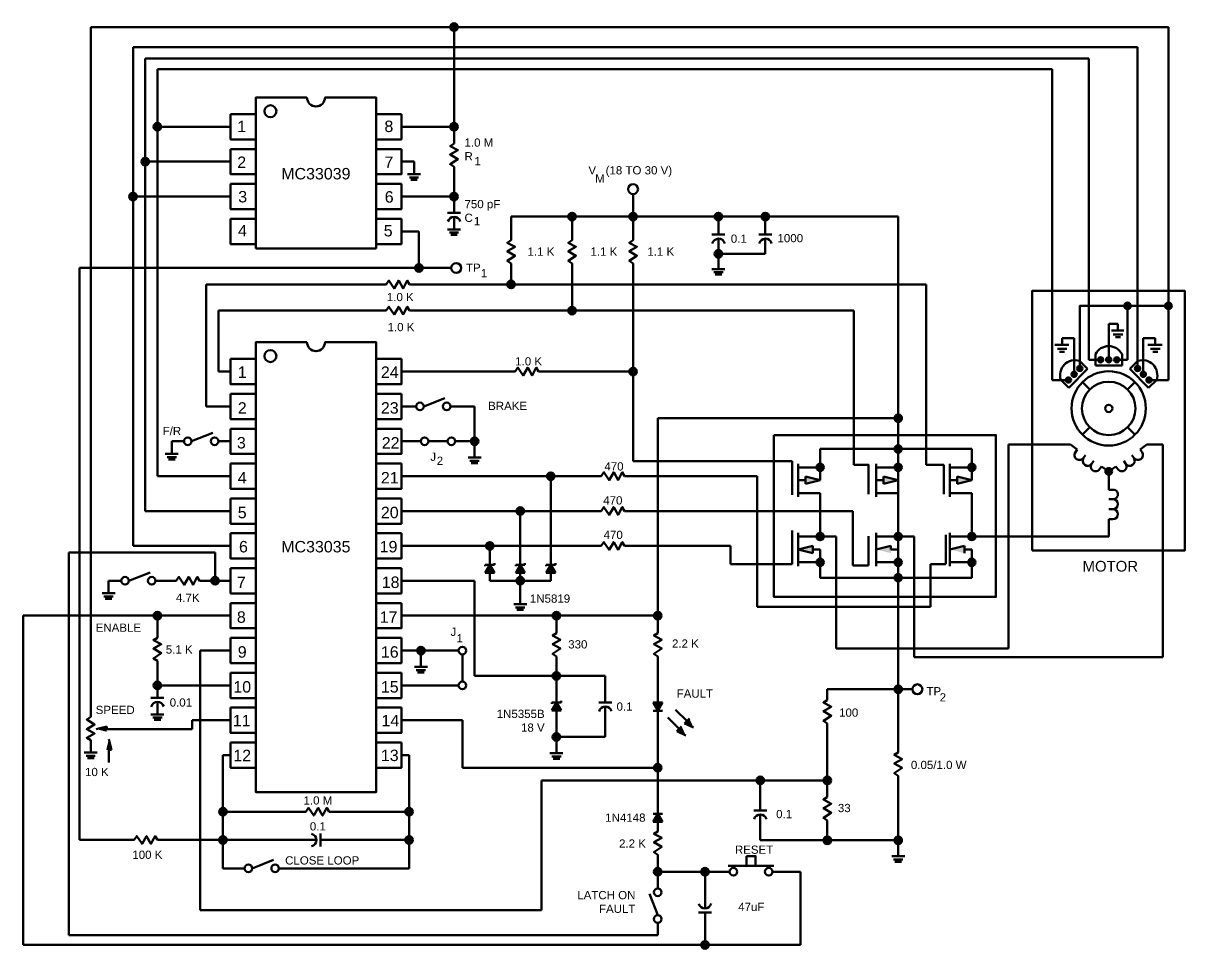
# Model space of a CAD drawing. Header units: inches. Extents: x 194.46 to 203.98, y 75.91 to 83.5.
import ezdxf

# ---------------------------------------------------------------- set-up
doc = ezdxf.new("R2010")
doc.units = ezdxf.units.IN
doc.header["$MEASUREMENT"] = 0
doc.layers.add('Object', color=1, linetype='Continuous', lineweight=60)
doc.layers.add('Text', color=7, linetype='Continuous', lineweight=30)
doc.styles.get("Standard").update_dxf_attribs({"font": 'arial.ttf'})

msp = doc.modelspace()

# ---------------------------------------------------------------- hatches: boundary and pattern name
at = {"layer": 'Object'}
h = msp.add_hatch(color=256, dxfattribs=at)
h.dxf.hatch_style = 1
h.paths.add_polyline_path([(197.9576, 83.4672, 1), (198.0201, 83.4672, 1)])
h = msp.add_hatch(color=256, dxfattribs=at)
h.dxf.hatch_style = 1
h.paths.add_polyline_path([(195.5257, 82.6494, 1), (195.5882, 82.6494, 1)])
h = msp.add_hatch(color=256, dxfattribs=at)
h.dxf.hatch_style = 1
h.paths.add_polyline_path([(197.9576, 82.6494, 1), (198.0201, 82.6494, 1)])
h = msp.add_hatch(color=256, dxfattribs=at)
h.dxf.hatch_style = 1
h.paths.add_polyline_path([(195.4257, 82.3634, 1), (195.4882, 82.3634, 1)])
h = msp.add_hatch(color=256, dxfattribs=at)
h.dxf.hatch_style = 1
h.paths.add_polyline_path([(195.3257, 82.0775, 1), (195.3882, 82.0775, 1)])
h = msp.add_hatch(color=256, dxfattribs=at)
h.dxf.hatch_style = 1
h.paths.add_polyline_path([(197.9576, 82.0775, 1), (198.0201, 82.0775, 1)])
h = msp.add_hatch(color=256, dxfattribs=at)
h.dxf.hatch_style = 1
h.paths.add_polyline_path([(198.9257, 81.9133, 1), (198.9882, 81.9133, 1)])
h = msp.add_hatch(color=256, dxfattribs=at)
h.dxf.hatch_style = 1
h.paths.add_polyline_path([(199.4257, 81.9133, 1), (199.4882, 81.9133, 1)])
h = msp.add_hatch(color=256, dxfattribs=at)
h.dxf.hatch_style = 1
h.paths.add_polyline_path([(200.1257, 81.9133, 1), (200.1882, 81.9133, 1)])
h = msp.add_hatch(color=256, dxfattribs=at)
h.dxf.hatch_style = 1
h.paths.add_polyline_path([(200.5101, 81.9133, 1), (200.5726, 81.9133, 1)])
h = msp.add_hatch(color=256, dxfattribs=at)
h.dxf.hatch_style = 1
h.paths.add_polyline_path([(200.1257, 81.6077, 1), (200.1882, 81.6077, 1)])
h = msp.add_hatch(color=256, dxfattribs=at)
h.dxf.hatch_style = 1
h.paths.add_polyline_path([(197.6698, 81.4917, 1), (197.7323, 81.4917, 1)])
h = msp.add_hatch(color=256, dxfattribs=at)
h.dxf.hatch_style = 1
h.paths.add_polyline_path([(198.4257, 81.3565, 1), (198.4882, 81.3565, 1)])
h = msp.add_hatch(color=256, dxfattribs=at)
h.dxf.hatch_style = 1
h.paths.add_polyline_path([(198.9257, 81.1424, 1), (198.9882, 81.1424, 1)])
h = msp.add_hatch(color=256, dxfattribs=at)
h.dxf.hatch_style = 1
h.paths.add_polyline_path([(203.5379, 81.1806, 1), (203.4832, 81.1806, 1)])
h = msp.add_hatch(color=256, dxfattribs=at)
h.dxf.hatch_style = 1
h.paths.add_polyline_path([(203.8732, 81.1806, 1), (203.8186, 81.1806, 1)])
h = msp.add_hatch(color=256, dxfattribs=at)
h.dxf.hatch_style = 1
h.paths.add_polyline_path([(203.3118, 80.7388, 1), (203.2688, 80.7388, 1)])
h = msp.add_hatch(color=256, dxfattribs=at)
h.dxf.hatch_style = 1
h.paths.add_polyline_path([(203.3781, 80.7388, 1), (203.335, 80.7388, 1)])
h = msp.add_hatch(color=256, dxfattribs=at)
h.dxf.hatch_style = 1
h.paths.add_polyline_path([(203.4443, 80.7388, 1), (203.4013, 80.7388, 1)])
h = msp.add_hatch(color=256, dxfattribs=at)
h.dxf.hatch_style = 1
h.paths.add_polyline_path([(199.4257, 80.6427, 1), (199.4882, 80.6427, 1)])
h = msp.add_hatch(color=256, dxfattribs=at)
h.dxf.hatch_style = 1
h.paths.add_polyline_path([(203.141, 80.6674, 1), (203.098, 80.6674, 1)])
h = msp.add_hatch(color=256, dxfattribs=at)
h.dxf.hatch_style = 1
h.paths.add_polyline_path([(203.6151, 80.6674, 1), (203.5721, 80.6674, 1)])
h = msp.add_hatch(color=256, dxfattribs=at)
h.dxf.hatch_style = 1
h.paths.add_polyline_path([(203.0479, 80.5731, 1), (203.0049, 80.5731, 1)])
h = msp.add_hatch(color=256, dxfattribs=at)
h.dxf.hatch_style = 1
h.paths.add_polyline_path([(203.0945, 80.6202, 1), (203.0514, 80.6202, 1)])
h = msp.add_hatch(color=256, dxfattribs=at)
h.dxf.hatch_style = 1
h.paths.add_polyline_path([(203.6617, 80.6202, 1), (203.6187, 80.6202, 1)])
h = msp.add_hatch(color=256, dxfattribs=at)
h.dxf.hatch_style = 1
h.paths.add_polyline_path([(203.7082, 80.5731, 1), (203.6652, 80.5731, 1)])
h = msp.add_hatch(color=256, dxfattribs=at)
h.dxf.hatch_style = 1
h.paths.add_polyline_path([(201.5993, 80.2602, 1), (201.6618, 80.2602, 1)])
h = msp.add_hatch(color=256, dxfattribs=at)
h.dxf.hatch_style = 1
h.paths.add_polyline_path([(198.1263, 80.0706, 1), (198.1888, 80.0706, 1)])
h = msp.add_hatch(color=256, dxfattribs=at)
h.dxf.hatch_style = 1
h.paths.add_polyline_path([(201.6607, 80.0075, 1), (201.6004, 80.0075, 1)])
h = msp.add_hatch(color=256, dxfattribs=at)
h.dxf.hatch_style = 1
h.paths.add_polyline_path([(198.7511, 79.7846, 1), (198.8136, 79.7846, 1)])
h = msp.add_hatch(color=256, dxfattribs=at)
h.dxf.hatch_style = 1
h.paths.add_polyline_path([(201.0215, 79.8567, 1), (200.9612, 79.8567, 1)])
h = msp.add_hatch(color=256, dxfattribs=at)
h.dxf.hatch_style = 1
h.paths.add_polyline_path([(201.6607, 79.8567, 1), (201.6004, 79.8567, 1)])
h = msp.add_hatch(color=256, dxfattribs=at)
h.dxf.hatch_style = 1
h.paths.add_polyline_path([(202.2637, 79.8567, 1), (202.2034, 79.8567, 1)])
h = msp.add_hatch(color=256, dxfattribs=at)
h.dxf.hatch_style = 1
h.paths.add_polyline_path([(203.3839, 79.8239, 1), (203.3292, 79.8239, 1)])
h = msp.add_hatch(color=256, dxfattribs=at)
h.dxf.hatch_style = 1
h.paths.add_polyline_path([(200.8708, 79.7813), (200.8708, 79.7512), (200.8708, 79.721), (200.9914, 79.7512)])
h = msp.add_hatch(color=256, dxfattribs=at)
h.dxf.hatch_style = 1
h.paths.add_polyline_path([(201.51, 79.7813), (201.51, 79.7512), (201.51, 79.721), (201.6306, 79.7512)])
h = msp.add_hatch(color=256, dxfattribs=at)
h.dxf.hatch_style = 1
h.paths.add_polyline_path([(202.113, 79.7813), (202.113, 79.7512), (202.113, 79.721), (202.2336, 79.7512)])
h = msp.add_hatch(color=256, dxfattribs=at)
h.dxf.hatch_style = 1
h.paths.add_polyline_path([(198.5011, 79.4987, 1), (198.5636, 79.4987, 1)])
h = msp.add_hatch(color=256, dxfattribs=at)
h.dxf.hatch_style = 1
h.paths.add_polyline_path([(198.2511, 79.2128, 1), (198.3136, 79.2128, 1)])
h = msp.add_hatch(color=256, dxfattribs=at)
h.dxf.hatch_style = 1
h.paths.add_polyline_path([(201.0215, 79.2893, 1), (200.9612, 79.2893, 1)])
h = msp.add_hatch(color=256, dxfattribs=at)
h.dxf.hatch_style = 1
h.paths.add_polyline_path([(201.6607, 79.2893, 1), (201.6004, 79.2893, 1)])
h = msp.add_hatch(color=256, dxfattribs=at)
h.dxf.hatch_style = 1
h.paths.add_polyline_path([(202.2637, 79.2893, 1), (202.2034, 79.2893, 1)])
h = msp.add_hatch(color=256, dxfattribs=at)
h.dxf.hatch_style = 1
h.paths.add_polyline_path([(200.9311, 79.1536), (200.9311, 79.1838), (200.9311, 79.2139), (200.8105, 79.1838)])
h = msp.add_hatch(color=256, dxfattribs=at)
h.dxf.hatch_style = 1
h.paths.add_polyline_path([(201.5703, 79.1536), (201.5703, 79.1838), (201.5703, 79.2139), (201.4497, 79.1838)])
h = msp.add_hatch(color=256, dxfattribs=at)
h.dxf.hatch_style = 1
h.paths.add_polyline_path([(202.1733, 79.1536), (202.1733, 79.1838), (202.1733, 79.2139), (202.0527, 79.1838)])
h = msp.add_hatch(color=256, dxfattribs=at)
h.dxf.hatch_style = 1
h.paths.add_polyline_path([(198.245, 78.9923), (198.3197, 78.9923), (198.2824, 79.059)])
h = msp.add_hatch(color=256, dxfattribs=at)
h.dxf.hatch_style = 1
h.paths.add_polyline_path([(198.495, 78.9923), (198.5697, 78.9923), (198.5324, 79.059)])
h = msp.add_hatch(color=256, dxfattribs=at)
h.dxf.hatch_style = 1
h.paths.add_polyline_path([(198.745, 78.9923), (198.8197, 78.9923), (198.7824, 79.059)])
h = msp.add_hatch(color=256, dxfattribs=at)
h.dxf.hatch_style = 1
h.paths.add_polyline_path([(201.0215, 79.0783, 1), (200.9612, 79.0783, 1)])
h = msp.add_hatch(color=256, dxfattribs=at)
h.dxf.hatch_style = 1
h.paths.add_polyline_path([(201.6607, 79.0783, 1), (201.6004, 79.0783, 1)])
h = msp.add_hatch(color=256, dxfattribs=at)
h.dxf.hatch_style = 1
h.paths.add_polyline_path([(202.2637, 79.0783, 1), (202.2034, 79.0783, 1)])
h = msp.add_hatch(color=256, dxfattribs=at)
h.dxf.hatch_style = 1
h.paths.add_polyline_path([(195.9987, 78.9269, 1), (196.0612, 78.9269, 1)])
h = msp.add_hatch(color=256, dxfattribs=at)
h.dxf.hatch_style = 1
h.paths.add_polyline_path([(198.5011, 78.9269, 1), (198.5636, 78.9269, 1)])
h = msp.add_hatch(color=256, dxfattribs=at)
h.dxf.hatch_style = 1
h.paths.add_polyline_path([(201.6607, 78.9522, 1), (201.6004, 78.9522, 1)])
h = msp.add_hatch(color=256, dxfattribs=at)
h.dxf.hatch_style = 1
h.paths.add_polyline_path([(195.5257, 78.641, 1), (195.5882, 78.641, 1)])
h = msp.add_hatch(color=256, dxfattribs=at)
h.dxf.hatch_style = 1
h.paths.add_polyline_path([(198.7975, 78.641, 1), (198.86, 78.641, 1)])
h = msp.add_hatch(color=256, dxfattribs=at)
h.dxf.hatch_style = 1
h.paths.add_polyline_path([(199.6285, 78.641, 1), (199.691, 78.641, 1)])
h = msp.add_hatch(color=256, dxfattribs=at)
h.dxf.hatch_style = 1
h.paths.add_polyline_path([(197.6866, 78.3551, 1), (197.7491, 78.3551, 1)])
h = msp.add_hatch(color=256, dxfattribs=at)
h.dxf.hatch_style = 1
h.paths.add_polyline_path([(195.5257, 78.0692, 1), (195.5882, 78.0692, 1)])
h = msp.add_hatch(color=256, dxfattribs=at)
h.dxf.hatch_style = 1
h.paths.add_polyline_path([(198.7975, 78.1465, 1), (198.86, 78.1465, 1)])
h = msp.add_hatch(color=256, dxfattribs=at)
h.dxf.hatch_style = 1
h.paths.add_polyline_path([(201.5993, 78.0376, 1), (201.6618, 78.0376, 1)])
h = msp.add_hatch(color=256, dxfattribs=at)
h.dxf.hatch_style = 1
h.paths.add_polyline_path([(198.7914, 77.863), (198.8661, 77.863), (198.8287, 77.9298)])
h = msp.add_hatch(color=256, dxfattribs=at)
h.dxf.hatch_style = 1
h.paths.add_polyline_path([(199.6971, 77.9288), (199.6224, 77.9288), (199.6597, 77.862)])
h = msp.add_hatch(color=256, dxfattribs=at)
h.dxf.hatch_style = 1
h.paths.add_polyline_path([(195.1422, 77.689), (195.1422, 77.7108), (195.1422, 77.7325), (195.0552, 77.7108)])
h = msp.add_hatch(color=256, dxfattribs=at)
h.dxf.hatch_style = 1
h.paths.add_polyline_path([(199.8158, 77.6934), (199.8892, 77.6594), (199.8353, 77.713)])
h.paths.add_polyline_path([(199.8353, 77.713), (199.8892, 77.6594), (199.8548, 77.7326)])
h = msp.add_hatch(color=256, dxfattribs=at)
h.dxf.hatch_style = 1
h.paths.add_polyline_path([(199.8797, 77.7576), (199.9531, 77.7237), (199.8992, 77.7772)])
h.paths.add_polyline_path([(199.8992, 77.7772), (199.9531, 77.7237), (199.9187, 77.7969)])
h = msp.add_hatch(color=256, dxfattribs=at)
h.dxf.hatch_style = 1
h.paths.add_polyline_path([(195.1369, 77.5402), (195.1587, 77.5402), (195.1805, 77.5402), (195.1587, 77.6273)])
h = msp.add_hatch(color=256, dxfattribs=at)
h.dxf.hatch_style = 1
h.paths.add_polyline_path([(198.7975, 77.6465, 1), (198.86, 77.6465, 1)])
h = msp.add_hatch(color=256, dxfattribs=at)
h.dxf.hatch_style = 1
h.paths.add_polyline_path([(199.6285, 77.3938, 1), (199.691, 77.3938, 1)])
h = msp.add_hatch(color=256, dxfattribs=at)
h.dxf.hatch_style = 1
h.paths.add_polyline_path([(200.4684, 77.2901, 1), (200.5309, 77.2901, 1)])
h = msp.add_hatch(color=256, dxfattribs=at)
h.dxf.hatch_style = 1
h.paths.add_polyline_path([(201.0182, 77.2901, 1), (201.0807, 77.2901, 1)])
h = msp.add_hatch(color=256, dxfattribs=at)
h.dxf.hatch_style = 1
h.paths.add_polyline_path([(196.0625, 77.0333, 1), (196.125, 77.0333, 1)])
h = msp.add_hatch(color=256, dxfattribs=at)
h.dxf.hatch_style = 1
h.paths.add_polyline_path([(197.5895, 77.0333, 1), (197.652, 77.0333, 1)])
h = msp.add_hatch(color=256, dxfattribs=at)
h.dxf.hatch_style = 1
h.paths.add_polyline_path([(199.6224, 76.9497), (199.6971, 76.9497), (199.6597, 77.0164)])
h = msp.add_hatch(color=256, dxfattribs=at)
h.dxf.hatch_style = 1
h.paths.add_polyline_path([(196.0625, 76.8017, 1), (196.125, 76.8017, 1)])
h = msp.add_hatch(color=256, dxfattribs=at)
h.dxf.hatch_style = 1
h.paths.add_polyline_path([(197.5895, 76.8017, 1), (197.652, 76.8017, 1)])
h = msp.add_hatch(color=256, dxfattribs=at)
h.dxf.hatch_style = 1
h.paths.add_polyline_path([(201.0182, 76.799, 1), (201.0807, 76.799, 1)])
h = msp.add_hatch(color=256, dxfattribs=at)
h.dxf.hatch_style = 1
h.paths.add_polyline_path([(201.5993, 76.799, 1), (201.6618, 76.799, 1)])
h = msp.add_hatch(color=256, dxfattribs=at)
h.dxf.hatch_style = 1
h.paths.add_polyline_path([(199.6285, 76.541, 1), (199.691, 76.541, 1)])
h = msp.add_hatch(color=256, dxfattribs=at)
h.dxf.hatch_style = 1
h.paths.add_polyline_path([(200.0155, 76.541, 1), (200.078, 76.541, 1)])
h = msp.add_hatch(color=256, dxfattribs=at)
h.dxf.hatch_style = 1
h.paths.add_polyline_path([(200.0155, 75.941, 1), (200.078, 75.941, 1)])

# ---------------------------------------------------------------- linework, layer by layer
for p, q in [((195.01, 77.8115), (195.01, 83.4672)), ((195.01, 83.4672), (203.8459, 83.4672)), ((197.9888, 82.511), (197.9888, 83.4672)), ((195.357, 79.2128), (195.357, 83.3013)), ((195.357, 83.3013), (203.5935, 83.3013)), ((203.5935, 83.3013), (203.5935, 80.6459)), ((195.457, 82.4987), (195.457, 83.2099)), ((195.457, 83.2099), (203.1935, 83.2099)), ((203.1935, 83.2099), (203.1935, 80.7388)), ((195.557, 79.7846), (195.557, 83.1218)), ((195.557, 83.1218), (202.8935, 83.1218)), ((202.8935, 83.1218), (202.8935, 80.5731)), ((196.157, 82.6494), (195.557, 82.6494)), ((197.5576, 82.6494), (197.9576, 82.6494)), ((195.457, 79.4987), (195.457, 82.4987)), ((196.157, 82.3634), (195.457, 82.3634)), ((197.5576, 82.3634), (197.661, 82.3634)), ((197.661, 82.2611), (197.661, 82.3634)), ((197.9888, 82.1088), (197.9888, 82.3203)), ((197.7145, 82.2611), (197.6075, 82.2611)), ((197.699, 82.2343), (197.6229, 82.2343)), ((197.6881, 82.2154), (197.6338, 82.2154)), ((199.457, 81.9446), (199.457, 82.0978)), ((196.157, 82.0775), (195.357, 82.0775)), ((197.5576, 82.0775), (197.9576, 82.0775)), ((197.9888, 81.9439), (197.9888, 82.0463)), ((197.9353, 81.9439), (198.0423, 81.9439)), ((197.9888, 81.8085), (197.9888, 81.9109)), ((198.457, 81.7184), (198.457, 81.9133)), ((198.457, 81.9133), (201.6306, 81.9133)), ((198.957, 81.7184), (198.957, 81.9133)), ((199.457, 81.7184), (199.457, 81.9133)), ((200.157, 81.7651), (200.157, 81.9133)), ((200.5413, 81.7651), (200.5413, 81.9133)), ((201.6306, 77.5188), (201.6306, 81.9133)), ((197.9353, 81.8085), (198.0423, 81.8085)), ((197.5576, 81.7916), (197.701, 81.7916)), ((197.701, 81.7916), (197.701, 81.4917)), ((197.9508, 81.7818), (198.0269, 81.7818)), ((197.9617, 81.7629), (198.016, 81.7629)), ((200.1035, 81.7651), (200.2105, 81.7651)), ((200.157, 81.4833), (200.157, 81.7321)), ((200.4878, 81.7651), (200.5949, 81.7651)), ((200.5413, 81.6077), (200.5413, 81.7321)), ((197.3504, 81.6503), (196.3641, 81.6503)), ((198.457, 81.3565), (198.457, 81.5277)), ((198.957, 81.1111), (198.957, 81.5277)), ((199.457, 80.6427), (199.457, 81.5277)), ((200.157, 81.6077), (200.5413, 81.6077)), ((194.9194, 81.4917), (197.6922, 81.4917)), ((194.9194, 81.4917), (194.9194, 76.8017)), ((197.7323, 81.4917), (197.9664, 81.4917)), ((200.1035, 81.4833), (200.2105, 81.4833)), ((200.1189, 81.4565), (200.195, 81.4565)), ((200.1298, 81.4376), (200.1841, 81.4376)), ((195.957, 80.3565), (195.957, 81.3565)), ((195.957, 81.3565), (197.4339, 81.3565)), ((197.6246, 81.3565), (201.8597, 81.3565)), ((201.8597, 81.3565), (201.8597, 79.8776)), ((196.057, 80.6424), (196.057, 81.1424)), ((196.057, 81.1424), (197.4339, 81.1424)), ((197.6246, 81.1424), (201.2658, 81.1424)), ((201.2658, 81.1424), (201.2658, 79.8781)), ((203.5106, 80.7388), (203.5106, 81.1806)), ((203.3566, 80.7603), (203.3566, 81.0334)), ((203.3566, 81.0334), (203.4326, 81.0334)), ((203.4813, 80.9788), (203.3798, 80.9788)), ((203.4326, 81.0334), (203.4326, 80.9788)), ((203.0303, 80.8602), (202.9143, 80.8602)), ((203.0729, 80.9149), (202.9746, 80.9149)), ((202.9746, 80.9149), (202.9746, 80.8602)), ((203.0729, 80.6417), (203.0729, 80.9149)), ((203.4712, 80.9471), (203.394, 80.9471)), ((203.4529, 80.9233), (203.4123, 80.9233)), ((203.6402, 80.6417), (203.6402, 80.9149)), ((203.6402, 80.9149), (203.7385, 80.9149)), ((203.7942, 80.8602), (203.6782, 80.8602)), ((203.7385, 80.9149), (203.7385, 80.8602)), ((203.0132, 80.8285), (202.936, 80.8285)), ((202.9949, 80.8048), (202.9543, 80.8048)), ((203.2473, 80.6925), (203.2473, 80.7854)), ((203.4658, 80.6925), (203.4658, 80.7854)), ((203.7771, 80.8285), (203.6999, 80.8285)), ((203.7588, 80.8048), (203.7182, 80.8048)), ((203.0291, 80.5099), (203.1826, 80.6655)), ((203.1826, 80.6655), (203.1165, 80.7307)), ((203.3118, 80.7388), (203.1935, 80.7388)), ((203.2473, 80.6925), (203.4658, 80.6925)), ((203.4013, 80.7388), (203.5106, 80.7388)), ((203.5305, 80.6655), (203.5966, 80.7307)), ((203.684, 80.5099), (203.5305, 80.6655)), ((196.157, 80.6424), (196.057, 80.6424)), ((197.5568, 80.6427), (198.4913, 80.6427)), ((198.682, 80.6427), (199.4257, 80.6427)), ((199.457, 79.9073), (199.457, 80.6427)), ((203.0479, 80.5731), (202.8935, 80.5731)), ((203.0291, 80.5099), (202.963, 80.5752)), ((203.684, 80.5099), (203.7501, 80.5752)), ((203.6867, 80.5731), (203.8459, 80.5731)), ((203.1413, 80.5555), (203.2016, 80.4953)), ((203.5718, 80.5555), (203.5116, 80.4953)), ((197.7406, 80.3565), (197.9149, 80.4254)), ((196.157, 80.3565), (195.957, 80.3565)), ((197.5576, 80.3565), (197.6781, 80.3565)), ((197.96, 80.3565), (198.1576, 80.3565)), ((198.1576, 80.3565), (198.1576, 80.0706)), ((199.6597, 78.4972), (199.6597, 80.2602)), ((199.6597, 80.2602), (201.5993, 80.2602)), ((195.8375, 80.0706), (196.0119, 80.1395)), ((203.2016, 80.1852), (203.1413, 80.125)), ((203.5116, 80.1852), (203.5718, 80.125)), ((195.775, 80.0706), (195.675, 80.0706)), ((195.675, 79.9682), (195.675, 80.0706)), ((196.157, 80.0706), (196.057, 80.0706)), ((197.5576, 80.0706), (197.7166, 80.0706)), ((197.7791, 80.0706), (197.936, 80.0706)), ((197.9985, 80.0706), (198.1576, 80.0706)), ((198.1576, 79.9369), (198.1576, 80.0393)), ((200.9914, 79.8869), (200.9914, 80.0075)), ((202.2336, 80.0075), (202.2336, 79.8567)), ((202.5363, 78.3705), (202.5363, 80.0432)), ((202.5363, 80.0432), (202.9115, 80.0432)), ((203.0433, 80.0432), (202.9115, 80.0432)), ((203.0433, 80.0432), (203.0992, 80.0041)), ((203.0992, 80.0041), (203.0833, 79.9814)), ((203.6698, 80.0432), (203.6139, 80.0041)), ((203.6139, 80.0041), (203.6298, 79.9814)), ((203.6698, 80.0432), (203.8016, 80.0432)), ((203.8016, 78.3017), (203.8016, 80.0432)), ((195.6215, 79.9682), (195.7285, 79.9682)), ((195.637, 79.9414), (195.7131, 79.9414)), ((195.6479, 79.9225), (195.7022, 79.9225)), ((198.1041, 79.9369), (198.2111, 79.9369)), ((198.1195, 79.9102), (198.1956, 79.9102)), ((199.457, 79.9073), (200.7623, 79.9073)), ((200.7623, 79.6306), (200.7623, 79.9073)), ((203.1664, 79.9571), (203.1505, 79.9344)), ((203.2335, 79.9101), (203.2176, 79.8874)), ((203.4796, 79.9101), (203.4955, 79.8874)), ((203.5468, 79.9571), (203.5626, 79.9344)), ((198.1304, 79.8913), (198.1847, 79.8913)), ((203.2974, 79.8653), (203.2815, 79.8426)), ((203.2974, 79.8653), (203.3566, 79.8239)), ((203.4157, 79.8653), (203.3566, 79.8239)), ((203.4157, 79.8653), (203.4316, 79.8426)), ((196.157, 79.7846), (195.557, 79.7846)), ((197.5576, 79.7846), (199.1967, 79.7846)), ((198.7824, 78.9269), (198.7824, 79.7846)), ((199.3874, 79.7846), (200.4738, 79.7846)), ((200.4738, 79.7846), (200.4738, 78.7145)), ((200.8105, 79.7512), (200.8708, 79.7512)), ((200.8708, 79.7512), (200.8708, 79.7813)), ((200.9914, 79.7512), (200.8708, 79.7813)), ((200.8708, 79.7512), (200.8708, 79.721)), ((200.9914, 79.7512), (200.8708, 79.721)), ((201.4497, 79.7512), (201.51, 79.7512)), ((201.51, 79.7512), (201.51, 79.7813)), ((201.6306, 79.7512), (201.51, 79.7813)), ((201.51, 79.7512), (201.51, 79.721)), ((201.6306, 79.7512), (201.51, 79.721)), ((202.0527, 79.7512), (202.113, 79.7512)), ((202.113, 79.7512), (202.113, 79.7813)), ((202.2336, 79.7512), (202.113, 79.7813)), ((202.113, 79.7512), (202.113, 79.721)), ((202.2336, 79.7512), (202.113, 79.721)), ((203.3566, 79.8005), (203.3566, 79.6739)), ((203.3566, 79.6739), (203.3911, 79.6739)), ((203.3566, 79.5959), (203.3911, 79.5959)), ((203.3566, 79.5959), (203.3911, 79.5959)), ((196.157, 79.4987), (195.457, 79.4987)), ((197.5576, 79.4987), (199.1967, 79.4987)), ((198.5324, 78.9269), (198.5324, 79.4987)), ((199.3874, 79.4987), (201.2597, 79.4987)), ((201.2597, 79.4987), (201.2597, 79.0511)), ((203.3566, 79.5139), (203.3911, 79.5139)), ((203.3566, 79.5139), (203.3911, 79.5139)), ((203.3566, 79.432), (203.3911, 79.432)), ((203.3566, 79.432), (203.3566, 79.2893)), ((200.7623, 79.0632), (200.7623, 79.3399)), ((200.9914, 79.2893), (201.1219, 79.2893)), ((201.1219, 79.2893), (201.1219, 78.3705)), ((201.3864, 79.0511), (201.3864, 79.2923)), ((201.6306, 79.2893), (201.7624, 79.2893)), ((201.7624, 79.2893), (201.7624, 78.3017)), ((202.0218, 79.0632), (202.0218, 79.3044)), ((203.3566, 79.2893), (202.2637, 79.2893)), ((196.0299, 79.1582), (194.8299, 79.1582)), ((194.8299, 79.1582), (194.8299, 76.0221)), ((196.157, 79.2128), (195.357, 79.2128)), ((196.0299, 78.9582), (196.0299, 79.1582)), ((197.5576, 79.2128), (199.1967, 79.2128)), ((198.2824, 78.9269), (198.2824, 79.2128)), ((199.3874, 79.2128), (200.2566, 79.2128)), ((200.2566, 79.2128), (200.2566, 79.0632)), ((200.8105, 79.1838), (200.9311, 79.2139)), ((200.8105, 79.1838), (200.9311, 79.1536)), ((200.9311, 79.1838), (200.9311, 79.2139)), ((200.9914, 79.1838), (200.9311, 79.1838)), ((200.9311, 79.1838), (200.9311, 79.1536)), ((200.9914, 79.0783), (200.9914, 79.1838)), ((201.4497, 79.1838), (201.5703, 79.2139)), ((201.5703, 79.1838), (201.5703, 79.2139)), ((201.6306, 79.1838), (201.5703, 79.1838)), ((201.6306, 79.0783), (201.6306, 79.1838)), ((202.0527, 79.1838), (202.1733, 79.2139)), ((202.1733, 79.1838), (202.1733, 79.2139)), ((202.2336, 79.1838), (202.1733, 79.1838)), ((202.1733, 79.1838), (202.1733, 79.1536)), ((202.2336, 79.1838), (202.2336, 79.0783)), ((198.245, 78.9923), (198.2824, 79.059)), ((198.245, 79.0462), (198.245, 79.059)), ((198.245, 79.059), (198.2824, 79.059)), ((198.3197, 78.9923), (198.2824, 79.059)), ((198.3197, 79.059), (198.2824, 79.059)), ((198.3197, 79.059), (198.3197, 79.0719)), ((198.495, 78.9923), (198.5324, 79.059)), ((198.495, 79.0462), (198.495, 79.059)), ((198.495, 79.059), (198.5324, 79.059)), ((198.5697, 78.9923), (198.5324, 79.059)), ((198.5697, 79.059), (198.5324, 79.059)), ((198.5697, 79.059), (198.5697, 79.0719)), ((198.745, 78.9923), (198.7824, 79.059)), ((198.745, 79.0462), (198.745, 79.059)), ((198.745, 79.059), (198.7824, 79.059)), ((198.8197, 78.9923), (198.7824, 79.059)), ((198.8197, 79.059), (198.7824, 79.059)), ((198.8197, 79.059), (198.8197, 79.0719)), ((200.2566, 79.0632), (200.7623, 79.0632)), ((201.2597, 79.0511), (201.3864, 79.0511)), ((201.8951, 79.0632), (202.0218, 79.0632)), ((201.8951, 78.7145), (201.8951, 79.0632)), ((202.2336, 78.9522), (202.2336, 79.0783)), ((195.3229, 78.9269), (195.4972, 78.9959)), ((198.3197, 78.9923), (198.245, 78.9923)), ((198.5697, 78.9923), (198.495, 78.9923)), ((198.8197, 78.9923), (198.745, 78.9923)), ((195.2604, 78.9269), (195.157, 78.9269)), ((195.157, 78.8245), (195.157, 78.9269)), ((195.7122, 78.9269), (195.5423, 78.9269)), ((196.157, 78.9269), (195.9029, 78.9269)), ((197.5576, 78.9269), (198.1576, 78.9269)), ((198.1576, 78.9269), (198.1576, 78.1465)), ((198.2824, 78.9269), (198.7824, 78.9269)), ((198.5324, 78.7351), (198.5324, 78.8957)), ((195.1035, 78.8245), (195.2105, 78.8245)), ((195.1189, 78.7978), (195.195, 78.7978)), ((195.1298, 78.7789), (195.1841, 78.7789)), ((198.4789, 78.7351), (198.5859, 78.7351)), ((198.4943, 78.7084), (198.5704, 78.7084)), ((198.5052, 78.6895), (198.5595, 78.6895)), ((200.4738, 78.7145), (201.8951, 78.7145)), ((196.157, 78.641), (194.457, 78.641)), ((194.457, 78.641), (194.457, 75.941)), ((195.557, 78.4602), (195.557, 78.641)), ((197.5576, 78.641), (199.6597, 78.641)), ((198.8287, 78.4972), (198.8287, 78.641)), ((196.157, 78.3551), (195.907, 78.3551)), ((195.907, 78.3551), (195.907, 76.2272)), ((197.5576, 78.3551), (198.0263, 78.3551)), ((197.7179, 78.2215), (197.7179, 78.3239)), ((198.0576, 78.3239), (198.0576, 78.1005)), ((198.8287, 77.6777), (198.8287, 78.3065)), ((199.6597, 76.8716), (199.6597, 78.3065)), ((201.1219, 78.3705), (202.5363, 78.3705)), ((201.7624, 78.3017), (203.8016, 78.3017)), ((195.557, 78.1005), (195.557, 78.2695)), ((197.6644, 78.2215), (197.7714, 78.2215)), ((197.6798, 78.1947), (197.756, 78.1947)), ((197.6908, 78.1758), (197.745, 78.1758)), ((198.1576, 78.1465), (199.2287, 78.1465)), ((199.2287, 78.1465), (199.2287, 77.9288)), ((196.157, 78.0692), (195.557, 78.0692)), ((195.557, 77.9668), (195.557, 78.0692)), ((198.0263, 78.0692), (197.5576, 78.0692)), ((201.0495, 77.9476), (201.0495, 78.0376)), ((201.0495, 78.0376), (201.6306, 78.0376)), ((201.6306, 78.0376), (201.7476, 78.0376)), ((195.5035, 77.9668), (195.6105, 77.9668)), ((195.557, 77.8315), (195.557, 77.9338)), ((198.7914, 77.863), (198.8287, 77.9298)), ((198.7914, 77.9169), (198.7914, 77.9298)), ((198.7914, 77.9298), (198.8287, 77.9298)), ((198.8661, 77.863), (198.8287, 77.9298)), ((198.8661, 77.9298), (198.8287, 77.9298)), ((198.8661, 77.9298), (198.8661, 77.9427)), ((199.1752, 77.9288), (199.2822, 77.9288)), ((199.6224, 77.9288), (199.6597, 77.862)), ((199.6224, 77.9288), (199.6971, 77.9288)), ((199.6971, 77.9288), (199.6597, 77.862)), ((195.5035, 77.8315), (195.6105, 77.8315)), ((195.5189, 77.8047), (195.595, 77.8047)), ((198.8661, 77.863), (198.7914, 77.863)), ((199.2287, 77.8958), (199.2287, 77.6465)), ((199.6224, 77.862), (199.6597, 77.862)), ((199.6971, 77.862), (199.6597, 77.862)), ((199.8353, 77.713), (199.742, 77.8058)), ((199.8992, 77.7772), (199.8059, 77.87)), ((195.0552, 77.7108), (195.1422, 77.7325)), ((195.1422, 77.7108), (195.1422, 77.7325)), ((195.8422, 77.7108), (195.1422, 77.7108)), ((195.5298, 77.7858), (195.5841, 77.7858)), ((196.157, 77.7833), (195.8422, 77.7833)), ((195.8422, 77.7833), (195.8422, 77.7108)), ((197.5576, 77.7833), (198.0576, 77.7833)), ((198.0576, 77.7833), (198.0576, 77.3938)), ((199.8548, 77.7326), (199.8158, 77.6934)), ((199.9187, 77.7969), (199.8797, 77.7576)), ((199.9531, 77.7237), (199.8797, 77.7576)), ((201.0495, 77.3214), (201.0495, 77.7569)), ((195.01, 77.5184), (195.01, 77.6208)), ((195.1587, 77.6273), (195.1805, 77.5402)), ((199.2287, 77.6465), (198.8287, 77.6465)), ((198.8287, 77.5128), (198.8287, 77.6152)), ((199.8892, 77.6594), (199.8158, 77.6934)), ((195.1587, 77.5402), (195.1805, 77.5402)), ((195.1587, 77.4378), (195.1587, 77.5402)), ((195.0635, 77.5184), (194.9565, 77.5184)), ((195.0481, 77.4917), (194.972, 77.4917)), ((195.0372, 77.4728), (194.9829, 77.4728)), ((196.0937, 77.4974), (196.157, 77.4974)), ((196.0937, 76.5691), (196.0937, 77.4974)), ((197.5576, 77.4974), (197.6208, 77.4974)), ((197.6208, 77.4974), (197.6208, 76.5691)), ((198.7752, 77.5128), (198.8822, 77.5128)), ((198.7907, 77.4861), (198.8668, 77.4861)), ((198.8016, 77.4672), (198.8559, 77.4672)), ((198.0576, 77.3938), (199.6285, 77.3938)), ((198.707, 76.2272), (198.707, 77.2901)), ((198.707, 77.2901), (201.0495, 77.2901)), ((200.4997, 77.0445), (200.4997, 77.2901)), ((201.0495, 77.2901), (201.0495, 77.1523)), ((201.6306, 76.6679), (201.6306, 77.3281)), ((200.4462, 77.0445), (200.5532, 77.0445)), ((196.0937, 77.0333), (196.7743, 77.0333)), ((196.965, 77.0333), (197.6208, 77.0333)), ((199.6224, 76.9497), (199.6597, 77.0164)), ((199.6224, 77.0164), (199.6597, 77.0164)), ((199.6971, 76.9497), (199.6224, 76.9497)), ((199.6971, 76.9497), (199.6597, 77.0164)), ((199.6971, 77.0164), (199.6597, 77.0164)), ((200.4997, 76.799), (200.4997, 77.0116)), ((201.0495, 76.9616), (201.0495, 76.799)), ((196.8933, 76.8552), (196.8933, 76.7482)), ((194.9194, 76.8017), (195.3668, 76.8017)), ((195.5575, 76.8017), (196.0625, 76.8017)), ((196.0937, 76.8017), (196.8603, 76.8017)), ((196.8933, 76.8017), (197.6208, 76.8017)), ((201.5993, 76.799), (200.4997, 76.799)), ((199.6597, 76.4044), (199.6597, 76.6809)), ((201.5771, 76.6679), (201.6841, 76.6679)), ((196.2717, 76.5691), (196.0937, 76.5691)), ((196.3342, 76.5691), (196.5085, 76.6381)), ((197.6208, 76.5691), (196.5536, 76.5691)), ((200.2364, 76.5907), (200.6114, 76.5907)), ((201.5925, 76.6412), (201.6686, 76.6412)), ((201.6034, 76.6223), (201.6577, 76.6223)), ((200.2479, 76.541), (199.6597, 76.541)), ((200.0468, 76.241), (200.0468, 76.541)), ((200.8296, 76.541), (200.6007, 76.541)), ((200.8296, 75.941), (200.8296, 76.541)), ((199.6597, 76.185), (199.5907, 76.3593)), ((195.907, 76.2272), (198.707, 76.2272)), ((200.1003, 76.208), (199.9933, 76.208)), ((200.0468, 75.941), (200.0468, 76.208)), ((199.6597, 76.0221), (199.6597, 76.1225)), ((194.8299, 76.0221), (199.6597, 76.0221)), ((194.457, 75.941), (200.8296, 75.941))]:
    msp.add_line(p, q, dxfattribs=at)
at = {"layer": 'Object', "ltscale": 0.5}
for p, q in [((200.8105, 79.8869), (200.8105, 79.6155)), ((201.4497, 79.8869), (201.4497, 79.6155)), ((202.0527, 79.8869), (202.0527, 79.6155)), ((200.8105, 79.3195), (200.8105, 79.0481)), ((201.4497, 79.3195), (201.4497, 79.0481)), ((202.0527, 79.3195), (202.0527, 79.0481))]:
    msp.add_line(p, q, dxfattribs=at)
at = {"layer": 'Object'}
for points in [[(203.8459, 80.5731), (203.8459, 80.6658), (203.8459, 83.4672)], [(196.3641, 81.6503), (196.3641, 82.8905), (196.7834, 82.8905)], [(196.9311, 82.8905), (197.3504, 82.8905), (197.3504, 81.6503)], [(197.9888, 82.3203), (197.9569, 82.3417), (198.0208, 82.3844), (197.9569, 82.4222), (198.0208, 82.4578), (197.9569, 82.4917), (197.9888, 82.511)], [(198.457, 81.5277), (198.425, 81.549), (198.4889, 81.5917), (198.425, 81.6295), (198.4889, 81.6651), (198.425, 81.6991), (198.457, 81.7184)], [(198.957, 81.5277), (198.925, 81.549), (198.9889, 81.5917), (198.925, 81.6295), (198.9889, 81.6651), (198.925, 81.6991), (198.957, 81.7184)], [(199.457, 81.5277), (199.425, 81.549), (199.4889, 81.5917), (199.425, 81.6295), (199.4889, 81.6651), (199.425, 81.6991), (199.457, 81.7184)], [(197.4339, 81.3565), (197.4553, 81.3884), (197.498, 81.3245), (197.5358, 81.3884), (197.5714, 81.3245), (197.6053, 81.3884), (197.6246, 81.3565)], [(197.4339, 81.1424), (197.4553, 81.1743), (197.498, 81.1104), (197.5358, 81.1743), (197.5714, 81.1104), (197.6053, 81.1743), (197.6246, 81.1424)], [(203.8459, 81.1532), (203.8459, 81.1806), (203.1195, 81.1806), (203.1195, 80.6889)], [(196.9311, 80.8835), (197.3504, 80.8835), (197.3504, 77.1927), (196.3641, 77.1927), (196.3641, 80.8835), (196.7834, 80.8835)], [(198.4913, 80.6427), (198.5126, 80.6747), (198.5554, 80.6107), (198.5931, 80.6747), (198.6287, 80.6107), (198.6627, 80.6747), (198.682, 80.6427)], [(200.9914, 79.7512), (200.9914, 80.0075), (202.2336, 80.0075)], [(199.1967, 79.7846), (199.218, 79.8166), (199.2607, 79.7527), (199.2985, 79.8166), (199.3341, 79.7527), (199.3681, 79.8166), (199.3874, 79.7846)], [(200.8105, 79.8567), (200.9914, 79.8567), (200.9914, 79.7512)], [(201.2658, 79.8781), (201.3864, 79.8781), (201.3864, 79.6369)], [(201.4497, 79.8567), (201.6306, 79.8567), (201.6306, 79.7512)], [(201.8597, 79.8776), (202.0044, 79.8776), (202.0044, 79.6364)], [(202.0527, 79.8567), (202.2336, 79.8567), (202.2336, 79.7512)], [(200.9914, 79.6457), (200.8105, 79.6457)], [(200.9914, 79.2592), (200.9914, 79.6457)], [(201.6306, 79.6457), (201.4497, 79.6457)], [(201.6306, 79.2592), (201.6306, 79.6457)], [(202.2336, 79.6457), (202.0527, 79.6457)], [(202.2336, 79.2592), (202.2336, 79.6457)], [(199.1967, 79.4987), (199.218, 79.5307), (199.2607, 79.4668), (199.2985, 79.5307), (199.3341, 79.4668), (199.3681, 79.5307), (199.3874, 79.4987)], [(199.1967, 79.2128), (199.218, 79.2448), (199.2607, 79.1809), (199.2985, 79.2448), (199.3341, 79.1809), (199.3681, 79.2448), (199.3874, 79.2128)], [(200.8105, 79.2893), (200.9914, 79.2893), (200.9914, 79.2592)], [(201.4497, 79.2893), (201.6306, 79.2893), (201.6306, 79.2592)], [(202.0527, 79.2893), (202.2336, 79.2893), (202.2336, 79.2592)], [(200.9914, 79.0783), (200.8105, 79.0783)], [(202.2336, 78.9522), (200.9914, 78.9522), (200.9914, 79.1084)], [(201.6306, 79.0783), (201.4497, 79.0783)], [(202.2336, 79.0783), (202.0527, 79.0783)], [(195.7122, 78.9269), (195.7335, 78.9589), (195.7762, 78.895), (195.814, 78.9589), (195.8496, 78.895), (195.8836, 78.9589), (195.9029, 78.9269)], [(198.8287, 78.3065), (198.7968, 78.3279), (198.8607, 78.3706), (198.7968, 78.4084), (198.8607, 78.444), (198.7968, 78.4779), (198.8287, 78.4972)], [(199.6597, 78.3065), (199.6278, 78.3279), (199.6917, 78.3706), (199.6278, 78.4084), (199.6917, 78.444), (199.6278, 78.4779), (199.6597, 78.4972)], [(195.557, 78.2695), (195.525, 78.2909), (195.5889, 78.3336), (195.525, 78.3714), (195.5889, 78.407), (195.525, 78.4409), (195.557, 78.4602)], [(201.0495, 77.7569), (201.0175, 77.7782), (201.0815, 77.821), (201.0175, 77.8587), (201.0815, 77.8943), (201.0175, 77.9283), (201.0495, 77.9476)], [(195.01, 77.8115), (194.9781, 77.7902), (195.042, 77.7475), (194.9781, 77.7097), (195.042, 77.6741), (194.9781, 77.6401), (195.01, 77.6208)], [(201.6306, 77.3281), (201.5986, 77.3494), (201.6625, 77.3922), (201.5986, 77.4299), (201.6625, 77.4655), (201.5986, 77.4995), (201.6306, 77.5188)], [(201.0495, 76.9616), (201.0175, 76.9829), (201.0815, 77.0257), (201.0175, 77.0634), (201.0815, 77.099), (201.0175, 77.133), (201.0495, 77.1523)], [(196.7743, 77.0333), (196.7957, 77.0652), (196.8384, 77.0013), (196.8762, 77.0652), (196.9118, 77.0013), (196.9457, 77.0652), (196.965, 77.0333)], [(199.6597, 76.6809), (199.6278, 76.7022), (199.6917, 76.7449), (199.6278, 76.7827), (199.6917, 76.8183), (199.6278, 76.8523), (199.6597, 76.8716)], [(195.3668, 76.8017), (195.3881, 76.8337), (195.4308, 76.7698), (195.4686, 76.8337), (195.5042, 76.7698), (195.5381, 76.8337), (195.5575, 76.8017)]]:
    msp.add_lwpolyline(points, dxfattribs=at)
for points in [[(196.157, 82.7529), (196.3641, 82.7529), (196.3641, 82.5458), (196.157, 82.5458)], [(197.5576, 82.7529), (197.3504, 82.7529), (197.3504, 82.5458), (197.5576, 82.5458)], [(196.157, 82.467), (196.3641, 82.467), (196.3641, 82.2599), (196.157, 82.2599)], [(197.5576, 82.467), (197.3504, 82.467), (197.3504, 82.2599), (197.5576, 82.2599)], [(196.157, 82.1811), (196.3641, 82.1811), (196.3641, 81.974), (196.157, 81.974)], [(197.5576, 82.1811), (197.3504, 82.1811), (197.3504, 81.974), (197.5576, 81.974)], [(196.157, 81.8952), (196.3641, 81.8952), (196.3641, 81.6881), (196.157, 81.6881)], [(197.5576, 81.8952), (197.3504, 81.8952), (197.3504, 81.6881), (197.5576, 81.6881)], [(202.7291, 79.1739), (203.9802, 79.1739), (203.9802, 81.3045), (202.7291, 81.3045)], [(196.157, 80.7459), (196.3641, 80.7459), (196.3641, 80.5388), (196.157, 80.5388)], [(197.5576, 80.7459), (197.3504, 80.7459), (197.3504, 80.5388), (197.5576, 80.5388)], [(196.157, 80.46), (196.3641, 80.46), (196.3641, 80.2529), (196.157, 80.2529)], [(197.5576, 80.46), (197.3504, 80.46), (197.3504, 80.2529), (197.5576, 80.2529)], [(196.157, 80.1741), (196.3641, 80.1741), (196.3641, 79.967), (196.157, 79.967)], [(197.5576, 80.1741), (197.3504, 80.1741), (197.3504, 79.967), (197.5576, 79.967)], [(200.6111, 80.1215), (202.4322, 80.1215), (202.4322, 78.7949), (200.6111, 78.7949)], [(196.157, 79.8882), (196.3641, 79.8882), (196.3641, 79.6811), (196.157, 79.6811)], [(197.5576, 79.8882), (197.3504, 79.8882), (197.3504, 79.6811), (197.5576, 79.6811)], [(196.157, 79.6023), (196.3641, 79.6023), (196.3641, 79.3952), (196.157, 79.3952)], [(197.5576, 79.6023), (197.3504, 79.6023), (197.3504, 79.3952), (197.5576, 79.3952)], [(196.157, 79.3164), (196.3641, 79.3164), (196.3641, 79.1093), (196.157, 79.1093)], [(197.5576, 79.3164), (197.3504, 79.3164), (197.3504, 79.1093), (197.5576, 79.1093)], [(196.157, 79.0305), (196.3641, 79.0305), (196.3641, 78.8234), (196.157, 78.8234)], [(197.5576, 79.0305), (197.3504, 79.0305), (197.3504, 78.8234), (197.5576, 78.8234)], [(196.157, 78.7446), (196.3641, 78.7446), (196.3641, 78.5375), (196.157, 78.5375)], [(197.5576, 78.7446), (197.3504, 78.7446), (197.3504, 78.5375), (197.5576, 78.5375)], [(196.157, 78.4587), (196.3641, 78.4587), (196.3641, 78.2516), (196.157, 78.2516)], [(197.5576, 78.4587), (197.3504, 78.4587), (197.3504, 78.2516), (197.5576, 78.2516)], [(196.157, 78.1728), (196.3641, 78.1728), (196.3641, 77.9656), (196.157, 77.9656)], [(197.5576, 78.1728), (197.3504, 78.1728), (197.3504, 77.9656), (197.5576, 77.9656)], [(196.157, 77.8869), (196.3641, 77.8869), (196.3641, 77.6797), (196.157, 77.6797)], [(197.5576, 77.8869), (197.3504, 77.8869), (197.3504, 77.6797), (197.5576, 77.6797)], [(196.157, 77.601), (196.3641, 77.601), (196.3641, 77.3938), (196.157, 77.3938)], [(197.5576, 77.601), (197.3504, 77.601), (197.3504, 77.3938), (197.5576, 77.3938)], [(200.3862, 76.6695), (200.4617, 76.6695), (200.4617, 76.5907), (200.3862, 76.5907)]]:
    msp.add_lwpolyline(points, close=True, dxfattribs=at)
for centre, radius in [((197.9888, 83.4672), 0.0312), ((196.483, 82.7764), 0.0492), ((195.557, 82.6494), 0.0312), ((197.9888, 82.6494), 0.0312), ((195.457, 82.3634), 0.0312), ((195.357, 82.0775), 0.0312), ((197.9888, 82.0775), 0.0312), ((199.457, 82.1382), 0.0405), ((198.957, 81.9133), 0.0312), ((199.457, 81.9133), 0.0312), ((200.157, 81.9133), 0.0312), ((200.5413, 81.9133), 0.0312), ((200.157, 81.6077), 0.0312), ((197.701, 81.4917), 0.0312), ((198.0068, 81.4917), 0.0405), ((198.457, 81.3565), 0.0312), ((198.957, 81.1424), 0.0312), ((203.5106, 81.1806), 0.0273), ((203.8459, 81.1806), 0.0273), ((196.483, 80.7694), 0.0492), ((203.2903, 80.7388), 0.0215), ((203.3566, 80.7388), 0.0215), ((203.4228, 80.7388), 0.0215), ((199.457, 80.6427), 0.0312), ((203.1195, 80.6674), 0.0215), ((203.5936, 80.6674), 0.0215), ((203.0264, 80.5731), 0.0215), ((203.0729, 80.6202), 0.0215), ((203.3566, 80.3403), 0.3045), ((203.6402, 80.6202), 0.0215), ((203.6867, 80.5731), 0.0215), ((203.3566, 80.3403), 0.2192), ((197.7093, 80.3565), 0.0312), ((197.9288, 80.3565), 0.0312), ((201.6306, 80.2602), 0.0312), ((203.3566, 80.3403), 0.03), ((195.8063, 80.0706), 0.0312), ((196.0257, 80.0706), 0.0312), ((197.7479, 80.0706), 0.0312), ((197.9673, 80.0706), 0.0312), ((198.1576, 80.0706), 0.0312), ((201.6306, 80.0075), 0.0302), ((198.7824, 79.7846), 0.0312), ((200.9914, 79.8567), 0.0302), ((201.6306, 79.8567), 0.0302), ((202.2336, 79.8567), 0.0302), ((203.3566, 79.8239), 0.0273), ((198.5324, 79.4987), 0.0312), ((198.2824, 79.2128), 0.0312), ((200.9914, 79.2893), 0.0302), ((201.6306, 79.2893), 0.0302), ((202.2336, 79.2893), 0.0302), ((200.9914, 79.0783), 0.0302), ((201.6306, 79.0783), 0.0302), ((202.2336, 79.0783), 0.0302), ((195.2916, 78.9269), 0.0312), ((195.511, 78.9269), 0.0312), ((196.0299, 78.9269), 0.0312), ((198.5324, 78.9269), 0.0312), ((201.6306, 78.9522), 0.0302), ((195.557, 78.641), 0.0312), ((198.8287, 78.641), 0.0312), ((199.6597, 78.641), 0.0312), ((197.7179, 78.3551), 0.0312), ((198.0576, 78.3551), 0.0312), ((195.557, 78.0692), 0.0312), ((198.0576, 78.0692), 0.0312), ((198.8287, 78.1465), 0.0312), ((201.6306, 78.0376), 0.0312), ((201.7881, 78.0376), 0.0405), ((198.8287, 77.6465), 0.0312), ((199.6597, 77.3938), 0.0312), ((200.4997, 77.2901), 0.0312), ((201.0495, 77.2901), 0.0312), ((196.0937, 77.0333), 0.0312), ((197.6208, 77.0333), 0.0312), ((196.0937, 76.8017), 0.0312), ((197.6208, 76.8017), 0.0312), ((201.0495, 76.799), 0.0312), ((201.6306, 76.799), 0.0312), ((196.3029, 76.5691), 0.0312), ((196.5224, 76.5691), 0.0312), ((199.6597, 76.541), 0.0312), ((200.0468, 76.541), 0.0312), ((200.2792, 76.541), 0.0312), ((200.5695, 76.541), 0.0312), ((199.6597, 76.3731), 0.0312), ((199.6597, 76.1537), 0.0312), ((200.0468, 75.941), 0.0312)]:
    msp.add_circle(centre, radius, dxfattribs=at)
for centre, radius, start, end in [((196.8573, 82.8905), 0.0739, 180, 0), ((197.9895, 81.8582), 0.0527, 15.59731, 165.25441), ((200.1577, 81.6794), 0.0527, 15.59731, 165.25441), ((200.5421, 81.6794), 0.0527, 15.59731, 165.25441), ((196.8573, 80.8835), 0.0739, 180, 0), ((203.3566, 80.7271), 0.1238, 28.07249, 151.92751), ((203.0813, 80.612), 0.1238, 73.44417, 197.2992), ((203.6319, 80.612), 0.1238, 342.7008, 106.55583), ((203.1169, 79.9579), 0.041, 145, 325), ((203.184, 79.9109), 0.041, 145, 325), ((203.5291, 79.9109), 0.041, 215, 35), ((203.5962, 79.9579), 0.041, 215, 35), ((203.2484, 79.8634), 0.0391, 142.11118, 327.88882), ((203.4647, 79.8634), 0.0391, 212.11118, 37.88882), ((203.3931, 79.6349), 0.0391, 267.11118, 92.88882), ((203.3911, 79.5549), 0.041, 270, 90), ((203.3911, 79.473), 0.041, 270, 90), ((195.5577, 77.8811), 0.0527, 15.59731, 165.25441), ((199.2294, 77.8431), 0.0527, 15.59731, 165.25441), ((200.5004, 76.9589), 0.0527, 15.59731, 165.25441), ((196.8076, 76.801), 0.0527, 285.59731, 75.25441), ((200.0461, 76.2937), 0.0527, 195.59731, 345.25441)]:
    msp.add_arc(centre, radius, start, end, dxfattribs=at)

# ---------------------------------------------------------------- texts
at = {"layer": 'Text'}
for s, width, gutter_width, heights, insert, char_height, attachment_point in [('1', 0.350745, 0.4688, [0], (196.248, 82.6522), 0.0938, 5), ('8', 0.350745, 0.4688, [0], (197.4548, 82.6523), 0.0938, 5), ('1.0 M\\PR', 0.778417, 0.3584, [0.4889], (198.0749, 82.554), 0.0675, 1), ('2', 0.350745, 0.4688, [0], (196.248, 82.3587), 0.0938, 5), ('7', 0.350745, 0.4688, [0], (197.4548, 82.3588), 0.0938, 5), ('1', 0.516986, 0.3584, [0.1733], (198.1556, 82.4012), 0.0675, 1), ('MC33039', 0.350745, 0.4688, [0], (196.8561, 82.264), 0.09375, 5), ('V   (18 TO 30 V)', 1.391901, 0.3584, [0.3878], (199.0906, 82.3263), 0.0675, 1), ('M', 0.516986, 0.3584, [0.1733], (199.1461, 82.2585), 0.0675, 1), ('3', 0.350745, 0.4688, [0], (196.2562, 82.0753), 0.0938, 5), ('6', 0.350745, 0.4688, [0], (197.4574, 82.0737), 0.0938, 5), ('750 pF\\PC', 0.778417, 0.3584, [0.4889], (198.0749, 82.0494), 0.0675, 1), ('1', 0.516986, 0.3584, [0.1733], (198.1522, 81.9092), 0.0675, 1), ('4', 0.350745, 0.4688, [0], (196.2546, 81.7978), 0.0938, 5), ('5', 0.350745, 0.4688, [0], (197.4492, 81.7968), 0.0938, 5), ('0.1', 0.721145, 0.5, [0.2418], (200.2585, 81.7659), 0.0675, 1), ('1000', 0.721145, 0.5, [0.2418], (200.6411, 81.77), 0.0675, 1), ('1.1 K', 0.721145, 0.5, [0.2418], (198.5919, 81.6596), 0.0675, 1), ('1.1 K', 0.721145, 0.5, [0.2418], (199.1071, 81.6596), 0.0675, 1), ('1.1 K', 0.721145, 0.5, [0.2418], (199.5736, 81.6596), 0.0675, 1), ('TP', 0.721145, 0.5, [0.2418], (198.0868, 81.5276), 0.0675, 1), ('1\\P', 0.721145, 0.5, [0.2418], (198.2091, 81.4835), 0.0675, 1), ('1.0 K', 0.721145, 0.5, [0.2418], (197.4386, 81.2871), 0.0675, 1), ('1.0 K', 0.721145, 0.5, [0.2418], (197.4445, 81.0408), 0.0675, 1), ('1.0 K', 0.721145, 0.5, [0.2418], (198.4908, 80.7601), 0.0675, 1), ('1', 0.350745, 0.4688, [0], (196.2523, 80.6374), 0.0938, 5), ('24', 0.350745, 0.4688, [0], (197.4622, 80.6374), 0.09375, 5), ('2', 0.350745, 0.4688, [0], (196.2523, 80.3439), 0.0938, 5), ('23', 0.350745, 0.4688, [0], (197.4622, 80.3439), 0.09375, 5), ('BRAKE', 1.140267, 0.5, [0], (198.2687, 80.3947), 0.0675, 1), ('F/R', 1.140267, 0.5, [0], (195.5999, 80.189), 0.0675, 1), ('3', 0.350745, 0.4688, [0], (196.2451, 80.058), 0.0938, 5), ('22', 0.350745, 0.4688, [0], (197.4694, 80.058), 0.09375, 5), ('J', 0.721145, 0.5, [0.2418], (197.7945, 79.9781), 0.0675, 1), ('2\\P', 0.721145, 0.5, [0.2418], (197.8471, 79.9446), 0.0675, 1), ('4', 0.350745, 0.4688, [0], (196.2523, 79.7721), 0.0938, 5), ('21', 0.350745, 0.4688, [0], (197.4622, 79.7721), 0.09375, 5), ('470', 0.721145, 0.5, [0.2418], (199.2218, 79.8987), 0.0675, 1), ('470', 0.721145, 0.5, [0.2418], (199.2122, 79.6199), 0.0675, 1), ('5', 0.350745, 0.4688, [0], (196.2523, 79.4862), 0.0938, 5), ('20', 0.350745, 0.4688, [0], (197.4622, 79.4862), 0.09375, 5), ('470', 0.721145, 0.5, [0.2418], (199.2152, 79.3372), 0.0675, 1), ('6', 0.350745, 0.4688, [0], (196.2624, 79.2059), 0.0938, 5), ('MC33035', 0.350745, 0.4688, [0], (196.8561, 79.2059), 0.09375, 5), ('19', 0.350745, 0.4688, [0], (197.4521, 79.2059), 0.09375, 5), ('MOTOR', 0.393975, 0.2732, [0.1321], (203.1426, 79.0899), 0.08741, 1), ('7', 0.350745, 0.4688, [0], (196.2451, 78.9144), 0.0938, 5), ('18', 0.350745, 0.4688, [0], (197.4694, 78.9144), 0.09375, 5), ('4.7K', 1.140267, 0.5, [0], (195.7089, 78.8215), 0.0675, 1), ('1N5819', 0.721145, 0.5, [0.2418], (198.6109, 78.8146), 0.0675, 1), ('8', 0.350745, 0.4688, [0], (196.2451, 78.6285), 0.0938, 5), ('17', 0.350745, 0.4688, [0], (197.4527, 78.6296), 0.09375, 5), ('ENABLE', 0.721145, 0.5, [0.2418], (195.0511, 78.5765), 0.0675, 1), ('J\\P', 0.721145, 0.5, [0.2418], (197.9602, 78.5421), 0.0675, 1), ('1\\P', 0.721145, 0.5, [0.2418], (198.0096, 78.4895), 0.0675, 1), ('5.1 K', 0.721145, 0.5, [0.2418], (195.6255, 78.3975), 0.0675, 1), ('9', 0.350745, 0.4688, [0], (196.2523, 78.3426), 0.0938, 5), ('16', 0.350745, 0.4688, [0], (197.4622, 78.3426), 0.09375, 5), ('330', 0.721145, 0.5, [0.2418], (198.9252, 78.4396), 0.0675, 1), ('2.2 K', 0.721145, 0.5, [0.2418], (199.7758, 78.446), 0.0675, 1), ('10', 0.350745, 0.4688, [0], (196.2523, 78.0567), 0.09375, 5), ('15', 0.350745, 0.4688, [0], (197.4622, 78.0567), 0.09375, 5), ('FAULT', 0.721145, 0.5, [0.2418], (199.8142, 78.0357), 0.0675, 1), ('TP', 0.721145, 0.5, [0.2418], (201.8625, 78.0549), 0.0675, 1), ('2', 0.721145, 0.5, [0.2418], (201.9706, 78.0048), 0.0675, 1), ('SPEED', 0.721145, 0.5, [0.2418], (195.0511, 77.9021), 0.0675, 1), ('0.01', 0.721145, 0.5, [0.2418], (195.6577, 77.963), 0.0675, 1), ('0.1', 0.721145, 0.5, [0.2418], (199.3216, 77.9295), 0.0675, 1), ('11', 0.350745, 0.4688, [0], (196.2478, 77.7807), 0.09375, 5), ('14', 0.350745, 0.4688, [0], (197.4668, 77.7807), 0.09375, 5), ('\\pxqr;1N5355B\\P18 V', 1.798939, 0.2785, [0.5355], (196.933, 77.8696), 0.0675, 1), ('100', 0.721145, 0.5, [0.2418], (201.1461, 77.8801), 0.0675, 1), ('12', 0.350745, 0.4688, [0], (196.2523, 77.4948), 0.09375, 5), ('13', 0.350745, 0.4688, [0], (197.4622, 77.4948), 0.09375, 5), ('0.05/1.0 W', 1.360715, 0.5, [0.3107], (201.735, 77.4509), 0.0675, 1), ('10 K', 0.721145, 0.5, [0.2418], (194.9635, 77.3931), 0.0675, 1), ('1.0 M', 0.721145, 0.5, [0.2418], (196.7551, 77.1597), 0.0675, 1), ('0.1', 0.721145, 0.5, [0.2418], (200.6299, 77.0481), 0.0675, 1), ('33', 0.721145, 0.5, [0.2418], (201.136, 77.0976), 0.0675, 1), ('0.1', 0.721145, 0.5, [0.2418], (196.807, 76.9472), 0.0675, 1), ('\\pxqr;1N4148', 1.798939, 0.2785, [0.5355], (197.7599, 77.0188), 0.0675, 1), ('2.2 K', 0.721145, 0.5, [0.2418], (199.3419, 76.8063), 0.0675, 1), ('100 K', 0.721145, 0.5, [0.2418], (195.3514, 76.7141), 0.0675, 1), ('CLOSE LOOP', 1.798939, 0.2785, [0.5355], (196.6042, 76.6682), 0.0675, 1), ('RESET', 0.721145, 0.5, [0.2418], (200.2918, 76.7558), 0.0675, 1), ('\\pxqr; LATCH ON\\PFAULT', 1.798939, 0.2785, [0.5355], (197.6773, 76.3837), 0.0675, 1), ('47uF', 0.721145, 0.5, [0.2418], (200.3187, 76.2871), 0.0675, 1)]:
    msp.add_mtext_dynamic_manual_height_columns(s, width=width, gutter_width=gutter_width, heights=heights, dxfattribs=dict(at, insert=insert, char_height=char_height, attachment_point=attachment_point))

doc.saveas('drawing.dxf')
